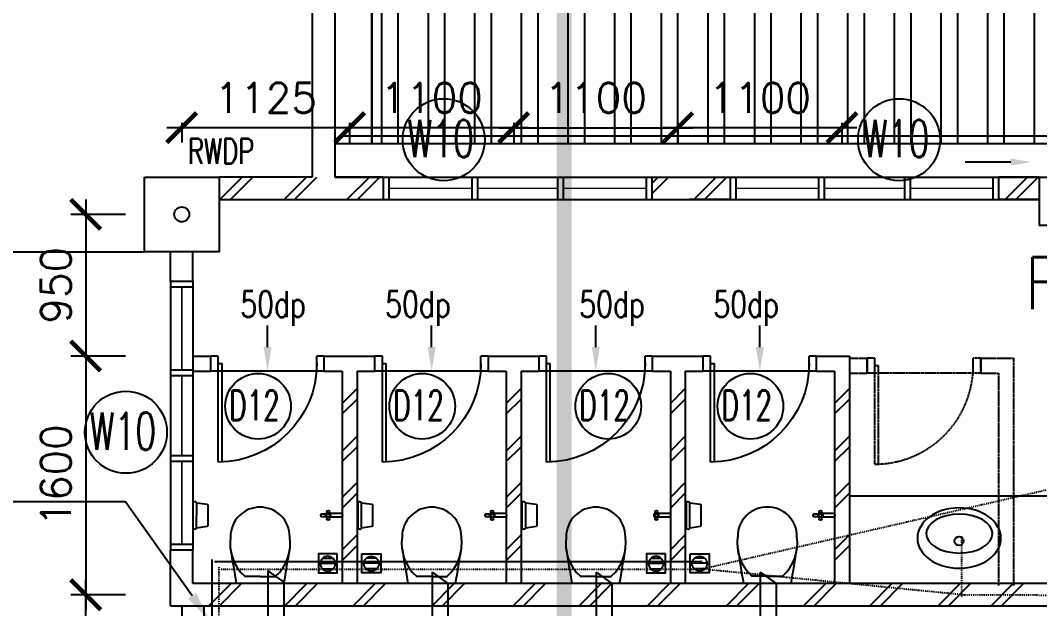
# Model space of a CAD drawing. Extents: x 2266480 to 2632177, y -858634 to -757244.
# Drawn here: x 2557468 to 2564299, y -787067 to -783124 of the extents above; entities that cross this region are included whole.
import ezdxf
from ezdxf.enums import TextEntityAlignment as Align

# ---------------------------------------------------------------- set-up
doc = ezdxf.new("R2010")
doc.units = 0
doc.header["$LTSCALE"] = 10
doc.header["$MEASUREMENT"] = 0
doc.linetypes.add('DASHEDX2', pattern=[1.5, 1, -0.5])
doc.linetypes.add('DIVIDE', pattern=[1.25, 0.5, -0.25, 0, -0.25, 0, -0.25])
doc.layers.get('0').update_dxf_attribs({"linetype": 'CONTINUOUS'})
doc.layers.get('DEFPOINTS').update_dxf_attribs({"linetype": 'CONTINUOUS'})
for name, color, linetype in [('-FF', 240, 'CONTINUOUS'), ('COL', 3, 'CONTINUOUS'), ('demolish-work', 8, 'DASHEDX2'), ('DIM', 7, 'CONTINUOUS'), ('DR', 7, 'CONTINUOUS'), ('FIT', 5, 'CONTINUOUS'), ('FITT', 5, 'CONTINUOUS'), ('FLASH', 35, 'CONTINUOUS'), ('H', 1, 'CONTINUOUS'), ('hatch', 7, 'CONTINUOUS'), ('hatchb', 251, 'CONTINUOUS'), ('partition', 7, 'CONTINUOUS'), ('PIPE', 5, 'DIVIDE'), ('PL', 5, 'CONTINUOUS'), ('ROOF', 7, 'CONTINUOUS'), ('RWDP', 145, 'CONTINUOUS'), ('SANI', 7, 'CONTINUOUS'), ('SP', 220, 'CONTINUOUS'), ('T25', 7, 'CONTINUOUS'), ('T50', 4, 'CONTINUOUS'), ('TEX', 2, 'CONTINUOUS'), ('VP', 100, 'CONTINUOUS'), ('WALL', 2, 'CONTINUOUS'), ('WIN', 5, 'CONTINUOUS'), ('WIN-T', 7, 'CONTINUOUS'), ('WP', 50, 'DIVIDE')]:
    doc.layers.add(name, color=color, linetype=linetype)
doc.styles.add('DIMTEXT', font='romans.shx', dxfattribs={"width": 0.8, "height": 400})
doc.styles.add('ROMANS', font='romans')
doc.styles.get("Standard").update_dxf_attribs({"font": 'ROMANS.SHX'})
doc.dimstyles.new('STANDARD$0', dxfattribs={"dimscale": 0, "dimtxt": 8, "dimasz": 6, "dimexe": 1, "dimexo": 1, "dimgap": 3, "dimtad": 1, "dimdec": 0, "dimlfac": -1, "dimrnd": 1, "dimzin": 0, "dimdsep": 46, "dimtxsty": 'Standard', "dimcen": 0, "dimclrd": 5, "dimclre": 250, "dimadec": 0, "dimazin": 0, "dimtfac": 1, "dimtdec": 4, "dimtofl": 0, "dimtmove": 0, "dimatfit": 3, "dimfxl": 1, "dimtolj": 1, "dimtzin": 0, "dimarcsym": 0})

# ---------------------------------------------------------------- blocks, each defined once
blk = doc.blocks.new('_ARCHTICK')
at = {"color": 0, "linetype": 'ByBlock', "const_width": 0.15}
blk.add_lwpolyline([(-0.5, -0.5), (0.5, 0.5)], dxfattribs=at)
blk = doc.blocks.new('*D342')
at = {"layer": 'DEFPOINTS', "color": 0, "transparency": 16777216}
for p in [(2557905.5, -786974.1), (2558272, -786974.1), (2558272, -787874.1)]:
    blk.add_point(p, dxfattribs=at)
at = {"layer": 'DIM', "color": 7, "lineweight": -2, "transparency": 16777216}
for p, q in [((2557905.5, -787974.1), (2557905.5, -786874.1)), ((2558172, -786974.1), (2557805.5, -786974.1)), ((2558172, -787874.1), (2557805.5, -787874.1))]:
    blk.add_line(p, q, dxfattribs=at)
at = {"layer": 'DIM', "color": 7, "lineweight": -2, "transparency": 16777216, "xscale": 200, "yscale": 200, "zscale": 200}
for p, rotation in [((2557905.5, -786974.1), 90), ((2557905.5, -787874.1), 270)]:
    blk.add_blockref('_ARCHTICK', p, dxfattribs=dict(at, rotation=rotation))
at = {"layer": 'DIM', "color": 7, "transparency": 16777216, "insert": (2557705.5, -787424.1), "char_height": 200, "attachment_point": 5, "rotation": 90, "style": 'ROMANS'}
blk.add_mtext('\\A1;900', dxfattribs=at)
blk = doc.blocks.new('100FT')
at = {"layer": 'PIPE', "linetype": 'Continuous'}
blk.add_circle((0, 0), 50, dxfattribs=at)
at = {"layer": 'WP', "linetype": 'Continuous'}
for p, q in [((-37.1, 33.5), (37.1, 33.5)), ((-49.9, -2.7), (49.9, -2.7)), ((-34, -36.7), (34, -36.7))]:
    blk.add_line(p, q, dxfattribs=at)
blk = doc.blocks.new('A$C7CE3714C')
at = {"layer": 'FIT'}
blk.add_lwpolyline([(0, 0), (126, 0), (126, 126), (0, 126)], close=True, dxfattribs=at)
at = {"layer": 'FIT', "xscale": -1}
blk.add_blockref('100FT', (63, 65.7), dxfattribs=at)
blk = doc.blocks.new('*D344')
at = {"layer": 'DEFPOINTS', "color": 0, "transparency": 16777216}
for p in [(2558272, -785374.1), (2557905.5, -786974.1), (2558272, -786974.1)]:
    blk.add_point(p, dxfattribs=at)
at = {"layer": 'DIM', "color": 7, "lineweight": -2, "transparency": 16777216}
for p, q in [((2557905.5, -785274.1), (2557905.5, -787074.1)), ((2558172, -785374.1), (2557805.5, -785374.1)), ((2558172, -786974.1), (2557805.5, -786974.1))]:
    blk.add_line(p, q, dxfattribs=at)
at = {"layer": 'DIM', "color": 7, "lineweight": -2, "transparency": 16777216, "xscale": 200, "yscale": 200, "zscale": 200}
for p, rotation in [((2557905.5, -785374.1), 90), ((2557905.5, -786974.1), 270)]:
    blk.add_blockref('_ARCHTICK', p, dxfattribs=dict(at, rotation=rotation))
at = {"layer": 'DIM', "color": 7, "transparency": 16777216, "insert": (2557705.5, -786174.1), "char_height": 200, "attachment_point": 5, "rotation": 90, "style": 'ROMANS'}
blk.add_mtext('\\A1;1600', dxfattribs=at)
blk = doc.blocks.new('*D345')
at = {"layer": 'DEFPOINTS', "color": 0, "transparency": 16777216}
for p in [(2558272, -784424.1), (2557905.5, -785374.1), (2558272, -785374.1)]:
    blk.add_point(p, dxfattribs=at)
at = {"layer": 'DIM', "color": 7, "lineweight": -2, "transparency": 16777216}
for p, q in [((2557905.5, -784324.1), (2557905.5, -785474.1)), ((2558172, -784424.1), (2557805.5, -784424.1)), ((2558172, -785374.1), (2557805.5, -785374.1))]:
    blk.add_line(p, q, dxfattribs=at)
at = {"layer": 'DIM', "color": 7, "lineweight": -2, "transparency": 16777216, "xscale": 200, "yscale": 200, "zscale": 200}
for p, rotation in [((2557905.5, -784424.1), 90), ((2557905.5, -785374.1), 270)]:
    blk.add_blockref('_ARCHTICK', p, dxfattribs=dict(at, rotation=rotation))
at = {"layer": 'DIM', "color": 7, "transparency": 16777216, "insert": (2557705.5, -784899.1), "char_height": 200, "attachment_point": 5, "rotation": 90, "style": 'ROMANS'}
blk.add_mtext('\\A1;950', dxfattribs=at)
blk = doc.blocks.new('*D346')
at = {"layer": 'DEFPOINTS', "color": 0, "transparency": 16777216}
for p in [(2558549.5, -783710.4), (2559674.5, -783710.4), (2558549.5, -783842.9)]:
    blk.add_point(p, dxfattribs=at)
at = {"layer": 'DIM', "color": 7, "lineweight": -2, "transparency": 16777216}
for p, q in [((2559774.5, -783842.9), (2558449.5, -783842.9)), ((2558549.5, -783810.4), (2558549.5, -783942.9)), ((2559674.5, -783810.4), (2559674.5, -783942.9))]:
    blk.add_line(p, q, dxfattribs=at)
at = {"layer": 'DIM', "color": 7, "lineweight": -2, "transparency": 16777216, "xscale": 200, "yscale": 200, "zscale": 200, "rotation": 180}
blk.add_blockref('_ARCHTICK', (2558549.5, -783842.9), dxfattribs=at)
at = {"layer": 'DIM', "color": 7, "lineweight": -2, "transparency": 16777216, "xscale": 200, "yscale": 200, "zscale": 200}
blk.add_blockref('_ARCHTICK', (2559674.5, -783842.9), dxfattribs=at)
at = {"layer": 'DIM', "color": 7, "transparency": 16777216, "insert": (2559112, -783642.9), "char_height": 200, "attachment_point": 5, "style": 'ROMANS'}
blk.add_mtext('\\A1;1125', dxfattribs=at)
blk = doc.blocks.new('*D347')
at = {"layer": 'DEFPOINTS', "color": 0, "transparency": 16777216}
for p in [(2559674.5, -783710.4), (2560774.5, -783710.4), (2559674.5, -783842.9)]:
    blk.add_point(p, dxfattribs=at)
at = {"layer": 'DIM', "color": 7, "lineweight": -2, "transparency": 16777216}
for p, q in [((2560874.5, -783842.9), (2559574.5, -783842.9)), ((2559674.5, -783810.4), (2559674.5, -783942.9)), ((2560774.5, -783810.4), (2560774.5, -783942.9))]:
    blk.add_line(p, q, dxfattribs=at)
at = {"layer": 'DIM', "color": 7, "lineweight": -2, "transparency": 16777216, "xscale": 200, "yscale": 200, "zscale": 200, "rotation": 180}
blk.add_blockref('_ARCHTICK', (2559674.5, -783842.9), dxfattribs=at)
at = {"layer": 'DIM', "color": 7, "lineweight": -2, "transparency": 16777216, "xscale": 200, "yscale": 200, "zscale": 200}
blk.add_blockref('_ARCHTICK', (2560774.5, -783842.9), dxfattribs=at)
at = {"layer": 'DIM', "color": 7, "transparency": 16777216, "insert": (2560224.5, -783642.9), "char_height": 200, "attachment_point": 5, "style": 'ROMANS'}
blk.add_mtext('\\A1;1100', dxfattribs=at)
blk = doc.blocks.new('*D348')
at = {"layer": 'DEFPOINTS', "color": 0, "transparency": 16777216}
for p in [(2560774.5, -783710.4), (2561874.5, -783710.4), (2561874.5, -783842.9)]:
    blk.add_point(p, dxfattribs=at)
at = {"layer": 'DIM', "color": 7, "lineweight": -2, "transparency": 16777216}
for p, q in [((2560674.5, -783842.9), (2561974.5, -783842.9)), ((2560774.5, -783810.4), (2560774.5, -783942.9)), ((2561874.5, -783810.4), (2561874.5, -783942.9))]:
    blk.add_line(p, q, dxfattribs=at)
at = {"layer": 'DIM', "color": 7, "lineweight": -2, "transparency": 16777216, "xscale": 200, "yscale": 200, "zscale": 200, "rotation": 180}
blk.add_blockref('_ARCHTICK', (2560774.5, -783842.9), dxfattribs=at)
at = {"layer": 'DIM', "color": 7, "lineweight": -2, "transparency": 16777216, "xscale": 200, "yscale": 200, "zscale": 200}
blk.add_blockref('_ARCHTICK', (2561874.5, -783842.9), dxfattribs=at)
at = {"layer": 'DIM', "color": 7, "transparency": 16777216, "insert": (2561324.5, -783642.9), "char_height": 200, "attachment_point": 5, "style": 'ROMANS'}
blk.add_mtext('\\A1;1100', dxfattribs=at)
blk = doc.blocks.new('*D349')
at = {"layer": 'DEFPOINTS', "color": 0, "transparency": 16777216}
for p in [(2561874.5, -783710.4), (2562974.5, -783710.4), (2561874.5, -783842.9)]:
    blk.add_point(p, dxfattribs=at)
at = {"layer": 'DIM', "color": 7, "lineweight": -2, "transparency": 16777216}
for p, q in [((2563074.5, -783842.9), (2561774.5, -783842.9)), ((2561874.5, -783810.4), (2561874.5, -783942.9)), ((2562974.5, -783810.4), (2562974.5, -783942.9))]:
    blk.add_line(p, q, dxfattribs=at)
at = {"layer": 'DIM', "color": 7, "lineweight": -2, "transparency": 16777216, "xscale": 200, "yscale": 200, "zscale": 200, "rotation": 180}
blk.add_blockref('_ARCHTICK', (2561874.5, -783842.9), dxfattribs=at)
at = {"layer": 'DIM', "color": 7, "lineweight": -2, "transparency": 16777216, "xscale": 200, "yscale": 200, "zscale": 200}
blk.add_blockref('_ARCHTICK', (2562974.5, -783842.9), dxfattribs=at)
at = {"layer": 'DIM', "color": 7, "transparency": 16777216, "insert": (2562424.5, -783642.9), "char_height": 200, "attachment_point": 5, "style": 'ROMANS'}
blk.add_mtext('\\A1;1100', dxfattribs=at)
blk = doc.blocks.new('234')
at = {"layer": 'DR', "color": 1}
for p, q in [((2285264.4, -784764.1), (2285264.4, -785474.1)), ((2285289.4, -784764.6), (2285289.4, -785424.1)), ((2285214.4, -785374.1), (2285214.4, -785474.1)), ((2285264.4, -785374.1), (2285214.4, -785374.1)), ((2285264.4, -785374.1), (2285264.4, -785474.1)), ((2285924.4, -785374.1), (2285264.4, -785374.1)), ((2285264.4, -785424.1), (2285289.4, -785424.1)), ((2285974.4, -785374.1), (2285924.4, -785374.1)), ((2285924.4, -785374.1), (2285924.4, -785474.1)), ((2285974.4, -785374.1), (2285974.4, -785474.1)), ((2285264.4, -785474.1), (2285214.4, -785474.1)), ((2285974.4, -785474.1), (2285924.4, -785474.1))]:
    blk.add_line(p, q, dxfattribs=at)
blk.add_arc((2285264.4, -785424.1), 660, 0, 90, dxfattribs=at)
blk = doc.blocks.new('ELLIPSE')
blk.add_circle((0.5, 0.5), 0.5)
blk = doc.blocks.new('BASIN-01')
blk.add_circle((0, 0), 30.3)
for p, xscale, yscale, zscale in [((279.3, -221.4), -559.6811780125836, 404.3346891934725, 559.6811780125837), ((220.2, -179.2), -444.6356025322193, 259.9294430529471, 444.6356025322195)]:
    blk.add_blockref('ELLIPSE', p, dxfattribs=dict(xscale=xscale, yscale=yscale, zscale=zscale))

msp = doc.modelspace()

# ---------------------------------------------------------------- hatches: boundary and pattern name
at = {"layer": 'hatch'}
h = msp.add_hatch(dxfattribs=at)
h.set_pattern_fill('STEEL', color=0, scale=2500, angle=45, style=0)
h.set_pattern_definition([(90, (0, 0), (-312.5, 6e-14), []), (90, (-110.5, 110.5), (-312.5, 6e-14), [])])
h.paths.add_polyline_path([(2620230.5, -774824.1), (2620230.5, -777254.4), (2624230.5, -777254.4), (2624230.5, -783952.2), (2559824.5, -783952.2), (2559824.5, -779249.1), (2559574.5, -779249.1), (2559574.5, -779249.1), (2549874.5, -779249.1), (2549874.5, -777249.1), (2553874.5, -777249.1), (2553874.5, -774824.1)])

# ---------------------------------------------------------------- linework, layer by layer
at = {"layer": 'COL', "color": 0}
for points in [[(2558299.5, -784174.1), (2558799.5, -784174.1), (2558799.5, -784674.1), (2558299.5, -784674.1)], [(2564299.5, -784174.1), (2564799.5, -784174.1), (2564799.5, -784499.1), (2564299.5, -784499.1)]]:
    msp.add_lwpolyline(points, close=True, dxfattribs=at)
at = {"layer": 'demolish-work', "color": 0, "ltscale": 0.5}
for p, q in [((2563024.5, -785388.1), (2563144.5, -785388.1)), ((2563144.5, -785488.1), (2563144.5, -785388.1)), ((2563194.5, -785388.1), (2563144.5, -785388.1)), ((2563144.5, -785388.1), (2563144.5, -785488.1)), ((2563194.5, -786098.1), (2563194.5, -785388.1)), ((2563194.5, -785488.1), (2563194.5, -785388.1)), ((2563194.5, -785438.1), (2563219.5, -785438.1)), ((2563219.5, -786097.6), (2563219.5, -785438.1)), ((2563904.5, -785388.1), (2563854.5, -785388.1)), ((2563854.5, -785488.1), (2563854.5, -785388.1)), ((2563904.5, -785488.1), (2563904.5, -785388.1)), ((2563904.5, -785388.1), (2564024.5, -785388.1)), ((2563904.5, -785388.1), (2563904.5, -785488.1)), ((2564024.5, -785388.1), (2564124.5, -785388.1)), ((2564124.5, -785388.1), (2564124.5, -786913.1)), ((2563024.5, -785488.1), (2563144.5, -785488.1)), ((2563194.5, -785488.1), (2563144.5, -785488.1)), ((2563854.5, -785488.1), (2563194.5, -785488.1)), ((2563904.5, -785488.1), (2563854.5, -785488.1)), ((2563904.5, -785488.1), (2564024.5, -785488.1)), ((2564024.5, -785488.1), (2564024.5, -786913.1))]:
    msp.add_line(p, q, dxfattribs=at)
msp.add_arc((2563194.5, -785438.1), 660, 270, 0, dxfattribs=at)
at = {"layer": 'FITT', "color": 0}
for p, q in [((2559525.4, -786431.7), (2559525.4, -786424.9)), ((2559525.4, -786458.4), (2559525.4, -786451.6)), ((2559535.4, -786431.7), (2559535.4, -786424.9)), ((2559535.4, -786458.4), (2559535.4, -786451.6)), ((2559619, -786429.1), (2559542.6, -786429.1)), ((2559619, -786454.1), (2559542.6, -786454.1)), ((2560625.4, -786431.7), (2560625.4, -786424.9)), ((2560625.4, -786458.4), (2560625.4, -786451.6)), ((2560635.4, -786431.7), (2560635.4, -786424.9)), ((2560635.4, -786458.4), (2560635.4, -786451.6)), ((2560719, -786429.1), (2560642.6, -786429.1)), ((2560719, -786454.1), (2560642.6, -786454.1)), ((2561725.4, -786431.7), (2561725.4, -786424.9)), ((2561725.4, -786458.4), (2561725.4, -786451.6)), ((2561735.4, -786431.7), (2561735.4, -786424.9)), ((2561735.4, -786458.4), (2561735.4, -786451.6)), ((2561819, -786429.1), (2561742.6, -786429.1)), ((2561819, -786454.1), (2561742.6, -786454.1)), ((2562825.4, -786431.7), (2562825.4, -786424.9)), ((2562825.4, -786458.4), (2562825.4, -786451.6)), ((2562835.4, -786431.7), (2562835.4, -786424.9)), ((2562835.4, -786458.4), (2562835.4, -786451.6)), ((2562919, -786429.1), (2562842.6, -786429.1)), ((2562919, -786454.1), (2562842.6, -786454.1))]:
    msp.add_line(p, q, dxfattribs=at)
at = {"layer": 'FITT', "color": 0, "elevation": 0}
for points in [[(2559514.5, -786434.1), (2559487.9, -786434.2, 1), (2559487.9, -786449.2), (2559514.6, -786449.1)], [(2560614.5, -786434.1), (2560587.9, -786434.2, 1), (2560587.9, -786449.2), (2560614.6, -786449.1)], [(2562814.5, -786434.1), (2562787.9, -786434.2, 1), (2562787.9, -786449.2), (2562814.6, -786449.1)]]:
    msp.add_lwpolyline(points, format="xyb", dxfattribs=at)
at = {"layer": 'FITT', "color": 0}
for centre, radius in [((2559530.4, -786441.6), 11.1), ((2559530.3, -786417.9), 8.61), ((2559530.4, -786465.4), 8.61), ((2560630.4, -786441.6), 11.1), ((2560630.3, -786417.9), 8.61), ((2560630.4, -786465.4), 8.61), ((2561730.4, -786441.6), 11.1), ((2561730.3, -786417.9), 8.61), ((2561730.4, -786465.4), 8.61), ((2562830.4, -786441.6), 11.1), ((2562830.3, -786417.9), 8.61), ((2562830.4, -786465.4), 8.61)]:
    msp.add_circle(centre, radius, dxfattribs=at)
for centre, radius, start, end in [((2559530.4, -786441.6), 17.5, 106.78275, 253.2851), ((2559530.4, -786441.6), 17.5, 286.78275, 73.2851), ((2559615.7, -786441.6), 12.9, 284.6714, 75.39645), ((2560630.4, -786441.6), 17.5, 106.78275, 253.2851), ((2560630.4, -786441.6), 17.5, 286.78275, 73.2851), ((2560715.7, -786441.6), 12.9, 284.6714, 75.39645), ((2561730.4, -786441.6), 17.5, 106.78275, 253.2851), ((2561730.4, -786441.6), 17.5, 286.78275, 73.2851), ((2561815.7, -786441.6), 12.9, 284.6714, 75.39645), ((2562830.4, -786441.6), 17.5, 106.78275, 253.2851), ((2562830.4, -786441.6), 17.5, 286.78275, 73.2851), ((2562915.7, -786441.6), 12.9, 284.6714, 75.39645)]:
    msp.add_arc(centre, radius, start, end, dxfattribs=at)
at = {"layer": 'FLASH', "color": 0}
msp.add_line((2559824.5, -779237.5), (2559824.5, -783952.2), dxfattribs=at)
at = {"layer": 'H', "color": 0}
for p, q in [((2558804.9, -784324.1), (2558954.9, -784174.1)), ((2558875.6, -784324.1), (2559025.6, -784174.1)), ((2559234.9, -784324.1), (2559384.9, -784174.1)), ((2559305.6, -784324.1), (2559455.6, -784174.1)), ((2559656.8, -784324.1), (2559806.8, -784174.1)), ((2559727.5, -784324.1), (2559877.5, -784174.1)), ((2561699.5, -784216.5), (2561741.9, -784174.1)), ((2561699.5, -784287.2), (2561812.6, -784174.1)), ((2561981.8, -784324.1), (2562131.8, -784174.1)), ((2562052.5, -784324.1), (2562202.5, -784174.1)), ((2564068.8, -784324.1), (2564218.8, -784174.1)), ((2564139.5, -784324.1), (2564289.5, -784174.1)), ((2559624.5, -785691), (2559724.5, -785591)), ((2560724.5, -785691), (2560824.5, -785591)), ((2561824.5, -785691), (2561924.5, -785591)), ((2562924.5, -785691), (2563024.5, -785591)), ((2559624.5, -785761.7), (2559724.5, -785661.7)), ((2560724.5, -785761.7), (2560824.5, -785661.7)), ((2561824.5, -785761.7), (2561924.5, -785661.7)), ((2562924.5, -785761.7), (2563024.5, -785661.7)), ((2559624.5, -786010.5), (2559724.5, -785910.5)), ((2560724.5, -786010.5), (2560824.5, -785910.5)), ((2561824.5, -786010.5), (2561924.5, -785910.5)), ((2562924.5, -786010.5), (2563024.5, -785910.5)), ((2559624.5, -786081.2), (2559724.5, -785981.2)), ((2560724.5, -786081.2), (2560824.5, -785981.2)), ((2561824.5, -786081.2), (2561924.5, -785981.2)), ((2562924.5, -786081.2), (2563024.5, -785981.2)), ((2559624.5, -786322.3), (2559724.5, -786222.3)), ((2560724.5, -786322.3), (2560824.5, -786222.3)), ((2561824.5, -786322.3), (2561924.5, -786222.3)), ((2562924.5, -786322.3), (2563024.5, -786222.3)), ((2559624.5, -786393), (2559724.5, -786293)), ((2560724.5, -786393), (2560824.5, -786293)), ((2561824.5, -786393), (2561924.5, -786293)), ((2562924.5, -786393), (2563024.5, -786293)), ((2559624.5, -786672.6), (2559724.5, -786572.6)), ((2560724.5, -786672.6), (2560824.5, -786572.6)), ((2561824.5, -786672.6), (2561924.5, -786572.6)), ((2562924.5, -786672.6), (2563024.5, -786572.6)), ((2559624.5, -786743.3), (2559724.5, -786643.3)), ((2560724.5, -786743.3), (2560824.5, -786643.3)), ((2561824.5, -786743.3), (2561924.5, -786643.3)), ((2562924.5, -786743.3), (2563024.5, -786643.3)), ((2558729.7, -787049.1), (2558879.7, -786899.1)), ((2558800.4, -787049.1), (2558950.4, -786899.1)), ((2559238.6, -787049.1), (2559388.6, -786899.1)), ((2559309.3, -787049.1), (2559459.3, -786899.1)), ((2559695.4, -787049.1), (2559845.4, -786899.1)), ((2559766.2, -787049.1), (2559916.2, -786899.1)), ((2560224.9, -787049.1), (2560374.9, -786899.1)), ((2560295.6, -787049.1), (2560445.6, -786899.1)), ((2560767.6, -787049.1), (2560917.6, -786899.1)), ((2560838.3, -787049.1), (2560988.3, -786899.1)), ((2561211.6, -787049.1), (2561361.6, -786899.1)), ((2561282.3, -787049.1), (2561432.3, -786899.1)), ((2561668.4, -787049.1), (2561818.4, -786899.1)), ((2561739.1, -787049.1), (2561889.1, -786899.1)), ((2562197.9, -787049.1), (2562347.9, -786899.1)), ((2562268.6, -787049.1), (2562418.6, -786899.1)), ((2562715.5, -787049.1), (2562865.5, -786899.1)), ((2562786.2, -787049.1), (2562936.2, -786899.1)), ((2563159.5, -787049.1), (2563309.5, -786899.1)), ((2563230.2, -787049.1), (2563380.2, -786899.1)), ((2563616.3, -787049.1), (2563766.3, -786899.1)), ((2563687.1, -787049.1), (2563837.1, -786899.1)), ((2563971.7, -787049.1), (2564121.7, -786899.1)), ((2564042.4, -787049.1), (2564192.4, -786899.1))]:
    msp.add_line(p, q, dxfattribs=at)
at = {"layer": 'hatch', "color": 0}
msp.add_lwpolyline([(2529299.5, -784674.1), (2558299.5, -784674.1)], dxfattribs=at)
at = {"layer": 'hatchb', "color": 0}
msp.add_line((2559799.5, -784174.1), (2560424.5, -784174.1), dxfattribs=at)
msp.add_lwpolyline([(2620230.5, -774824.1), (2620230.5, -777254.4), (2624230.5, -777254.4), (2624230.5, -783952.2), (2559824.5, -783952.2), (2559824.5, -779249.1), (2559574.5, -779249.1), (2559574.5, -779249.1), (2549874.5, -779249.1), (2549874.5, -777249.1), (2553874.5, -777249.1), (2553874.5, -774824.1), (2620230.5, -774824.1)], dxfattribs=at)
at = {"layer": 'partition', "color": 0}
msp.add_line((2568099.5, -786313.1), (2563024.5, -786313.1), dxfattribs=at)
at = {"layer": 'PL', "color": 0, "ltscale": 2, "const_width": 100}
for points in [[(2490693.6, -847288.2), (2561112, -847288.2), (2561112, -757293.9), (2490693.6, -757293.9)], [(2561112, -847288.2), (2632127.2, -847288.2), (2632127.2, -757293.9), (2561112, -757293.9)]]:
    msp.add_lwpolyline(points, close=True, dxfattribs=at)
at = {"layer": 'ROOF', "color": 0}
for p, q in [((2624480.5, -783900, 0), (2559624.5, -783900, 0)), ((2594299.5, -783952.2, 0), (2559574.5, -783952.2, 0)), ((2559574.5, -784174.1, 0), (2589174.5, -784174.3))]:
    msp.add_line(p, q, dxfattribs=at)
at = {"layer": 'RWDP', "color": 0}
msp.add_line((2564105.5, -784073.6), (2563800.3, -784073.6), dxfattribs=at)
msp.add_circle((2558549.5, -784424.1), 50, dxfattribs=at)
msp.add_solid([(2564105.5, -784097), (2564105.5, -784050.3), (2564245.5, -784073.6)], dxfattribs=at)
at = {"layer": 'SANI', "color": 0}
for p, q in [((2559124.5, -785314.1), (2559124.5, -785167.8)), ((2560224.5, -785314.1), (2560224.5, -785167.8)), ((2561324.5, -785314.1), (2561324.5, -785167.8)), ((2562424.5, -785314.1), (2562424.5, -785167.8)), ((2558885.2, -786851.4), (2558885.2, -786851.4)), ((2559075.2, -786851.4), (2558969.7, -786851.4)), ((2559074.3, -786851.4), (2559179.8, -786851.4)), ((2559264.3, -786851.4), (2559264.3, -786851.4)), ((2560035.4, -786851.4), (2560035.4, -786851.4)), ((2560225.4, -786851.4), (2560119.9, -786851.4)), ((2560224.5, -786851.4), (2560330, -786851.4)), ((2560414.5, -786851.4), (2560414.5, -786851.4)), ((2561135, -786851.4), (2561135, -786851.4)), ((2561325, -786851.4), (2561219.5, -786851.4)), ((2561324.1, -786851.4), (2561429.6, -786851.4)), ((2561514.1, -786851.4), (2561514.1, -786851.4)), ((2562284.7, -786850.2), (2562284.7, -786850.2)), ((2562474.7, -786850.2), (2562369.2, -786850.2)), ((2562473.8, -786850.2), (2562579.3, -786850.2)), ((2562663.8, -786850.2), (2562663.8, -786850.2)), ((2559234.6, -786899.1), (2558914.9, -786899.1)), ((2560384.8, -786899.1), (2560065.1, -786899.1)), ((2561484.4, -786899.1), (2561164.7, -786899.1)), ((2562634.1, -786897.9), (2562314.4, -786897.9))]:
    msp.add_line(p, q, dxfattribs=at)
for points in [[(2558649.2, -786526.4), (2558649.5, -786356.8, 0.565426), (2558621.3, -786359.4, 0.460184)], [(2558624.5, -786355), (2558624.5, -786528.2, 0.460184), (2558649.5, -786526.4)], [(2558649.5, -786356.8), (2558719.2, -786366.7, -0.373687), (2558723.5, -786371.7), (2558723.3, -786511.8, -0.373687), (2558719, -786516.7), (2558649.2, -786526.5)], [(2559754.7, -786526.4), (2559755, -786356.8, 0.460184), (2559730, -786355, 0.460184)], [(2559730, -786355), (2559730, -786528.2, 0.460184), (2559755, -786526.4)], [(2559755, -786356.8), (2559824.7, -786366.7, -0.373687), (2559829, -786371.7), (2559828.8, -786511.8, -0.373687), (2559824.5, -786516.7), (2559754.7, -786526.5)], [(2560854.7, -786526.4), (2560855, -786356.8, 0.460184), (2560830, -786355, 0.460184)], [(2560830, -786355), (2560830, -786528.2, 0.460184), (2560855, -786526.4)], [(2560855, -786356.8), (2560924.7, -786366.7, -0.373687), (2560929, -786371.7), (2560928.8, -786511.8, -0.373687), (2560924.5, -786516.7), (2560854.7, -786526.5)], [(2561954.7, -786526.4), (2561955, -786356.8, 0.460184), (2561930, -786355, 0.460184)], [(2561930, -786355), (2561930, -786528.2, 0.460184), (2561955, -786526.4)], [(2561955, -786356.8), (2562024.7, -786366.7, -0.373687), (2562029, -786371.7), (2562028.8, -786511.8, -0.373687), (2562024.5, -786516.7), (2561954.7, -786526.5)]]:
    msp.add_lwpolyline(points, format="xyb", dxfattribs=at)
for centre, radius, start, end in [((2559073.5, -786584.2), 197.4, 88.97321, 180.48306), ((2559076, -786584.2), 197.4, 359.51694, 91.02679), ((2560223.7, -786584.2), 197.4, 88.97321, 180.48306), ((2560226.2, -786584.2), 197.4, 359.51694, 91.02679), ((2561323.3, -786584.2), 197.4, 88.97321, 180.48306), ((2561325.8, -786584.2), 197.4, 359.51694, 91.02679), ((2562473, -786582.9), 197.4, 88.97321, 180.48306), ((2562475.5, -786582.9), 197.4, 359.51694, 91.02679), ((2559169.6, -786628.9), 296.7, 171.65588, 228.23122), ((2558979.9, -786628.9), 296.7, 311.76878, 8.34412), ((2560319.8, -786628.9), 296.7, 171.65588, 228.23122), ((2560130.1, -786628.9), 296.7, 311.76878, 8.34412), ((2561419.4, -786628.9), 296.7, 171.65588, 228.23122), ((2561229.7, -786628.9), 296.7, 311.76878, 8.34412), ((2562569.1, -786627.6), 296.7, 171.65588, 228.23122), ((2562379.4, -786627.6), 296.7, 311.76878, 8.34412), ((2582844.4, -782824.6), 24273.9, 189.10107, 189.66319), ((2535305.1, -782824.6), 24273.9, 350.33681, 350.89893), ((2583994.6, -782824.6), 24273.9, 189.10107, 189.66319), ((2536455.3, -782824.6), 24273.9, 350.33681, 350.89893), ((2585094.2, -782824.6), 24273.9, 189.10107, 189.66319), ((2537554.9, -782824.6), 24273.9, 350.33681, 350.89893), ((2586243.9, -782823.3), 24273.9, 189.10107, 189.66319), ((2538704.6, -782823.3), 24273.9, 350.33681, 350.89893)]:
    msp.add_arc(centre, radius, start, end, dxfattribs=at)
for points in [[(2559097.8, -785314.1), (2559151.1, -785314.1), (2559124.5, -785474.1)], [(2560197.8, -785314.1), (2560251.1, -785314.1), (2560224.5, -785474.1)], [(2561297.8, -785314.1), (2561351.1, -785314.1), (2561324.5, -785474.1)], [(2562397.8, -785314.1), (2562451.1, -785314.1), (2562424.5, -785474.1)]]:
    msp.add_solid(points, dxfattribs=at)
at = {"layer": 'SP', "color": 0}
for p, q in [((2555545.3, -786347.6), (2558170.9, -786347.6)), ((2558618.5, -786980.5), (2558170.9, -786347.6)), ((2559127.4, -786814.1), (2559127.4, -787180.8)), ((2560227.4, -786823.3), (2560227.4, -787180.8)), ((2561327.4, -786823.3), (2561327.4, -787180.8)), ((2562427.4, -786823.3), (2562427.4, -787180.8))]:
    msp.add_line(p, q, dxfattribs=at)
msp.add_solid([(2558645.7, -786961.3), (2558591.3, -786999.8), (2558734, -787143.8)], dxfattribs=at)
at = {"layer": 'VP', "color": 0}
for p, q in [((2558751.1, -786737.9), (2558751.1, -787238.4)), ((2558768.1, -786751.9), (2562037.5, -786751.9)), ((2559127.4, -786814.1), (2559232.6, -786889)), ((2560227.4, -786823.3), (2560332.6, -786898.2)), ((2561327.4, -786823.3), (2561432.6, -786898.2)), ((2562427.4, -786823.3), (2562532.6, -786898.2)), ((2559232.6, -786889), (2559232.6, -787280.8)), ((2560332.6, -786898.2), (2560332.6, -787280.8)), ((2561432.6, -786898.2), (2561432.6, -787280.8)), ((2562532.6, -786898.2), (2562532.6, -787280.8))]:
    msp.add_line(p, q, dxfattribs=at)
at = {"layer": 'WALL', "color": 0}
for p, q in [((2559574.5, -779599.1), (2559574.5, -784174.1)), ((2559424.5, -779749.1), (2559424.5, -784174.1)), ((2559424.5, -784174.1), (2558799.5, -784174.1)), ((2559899.5, -784174.1), (2559574.5, -784174.1)), ((2559799.5, -784174.1), (2564299.5, -784174.1)), ((2559899.5, -784174.1), (2559899.5, -784324.1)), ((2561699.5, -784174.1), (2562224.5, -784174.1)), ((2561699.5, -784174.1), (2561699.5, -784324.1)), ((2562224.5, -784174.1), (2562224.5, -784324.1)), ((2564024.5, -784174.1), (2564024.5, -784324.1)), ((2564299.5, -784174.1), (2564024.5, -784174.1)), ((2558799.5, -784324.1), (2559899.5, -784324.1)), ((2559799.5, -784324.1), (2564299.5, -784324.1)), ((2561699.5, -784324.1), (2561799.5, -784324.1)), ((2562224.5, -784324.1), (2561949.5, -784324.1)), ((2564299.5, -784324.1), (2564024.5, -784324.1)), ((2558474.5, -784874.1), (2558474.5, -784674.1)), ((2558624.5, -784874.1), (2558624.5, -784674.1)), ((2558624.5, -784874.1), (2558474.5, -784874.1)), ((2558624.5, -785374.1), (2558744.5, -785374.1)), ((2559504.5, -785374.1), (2559624.5, -785374.1)), ((2559624.5, -785374.1), (2559724.5, -785374.1)), ((2559724.5, -785374.1), (2559844.5, -785374.1)), ((2560604.5, -785374.1), (2560724.5, -785374.1)), ((2560724.5, -785374.1), (2560824.5, -785374.1)), ((2560824.5, -785374.1), (2560944.5, -785374.1)), ((2561704.5, -785374.1), (2561824.5, -785374.1)), ((2561824.5, -785374.1), (2561924.5, -785374.1)), ((2561924.5, -785374.1), (2562044.5, -785374.1)), ((2562804.5, -785374.1), (2563024.5, -785374.1)), ((2562924.5, -785374.1), (2563024.5, -785374.1)), ((2563024.5, -785374.1), (2563024.5, -786899.1)), ((2558624.5, -785474.1), (2558744.5, -785474.1)), ((2559504.5, -785474.1), (2559624.5, -785474.1)), ((2559624.5, -785474.1), (2559624.5, -786899.1)), ((2559724.5, -785474.1), (2559724.5, -786899.1)), ((2559724.5, -785474.1), (2559844.5, -785474.1)), ((2560604.5, -785474.1), (2560724.5, -785474.1)), ((2560724.5, -785474.1), (2560724.5, -786899.1)), ((2560824.5, -785474.1), (2560824.5, -786899.1)), ((2560824.5, -785474.1), (2560944.5, -785474.1)), ((2561704.5, -785474.1), (2561824.5, -785474.1)), ((2561824.5, -785474.1), (2561824.5, -786899.1)), ((2561924.5, -785474.1), (2561924.5, -786899.1)), ((2561924.5, -785474.1), (2562044.5, -785474.1)), ((2562804.5, -785474.1), (2562924.5, -785474.1)), ((2562924.5, -785474.1), (2562924.5, -786899.1)), ((2558474.5, -787049.1), (2558474.5, -786674.1)), ((2558624.5, -786674.1), (2558474.5, -786674.1)), ((2558624.5, -786899.1), (2558624.5, -786674.1)), ((2568099.5, -786899.1), (2558624.5, -786899.1)), ((2568141.1, -787049.1), (2558474.5, -787049.1))]:
    msp.add_line(p, q, dxfattribs=at)
at = {"layer": 'WIN', "color": 0}
for p, q in [((2559899.5, -784174.1), (2561699.5, -784174.1)), ((2559937.5, -784174.1), (2559937.5, -784324.1)), ((2560493.1, -784174.1), (2560493.1, -784324.1)), ((2560531.1, -784174.1), (2560531.1, -784324.1)), ((2561067.8, -784174.1), (2561067.8, -784324.1)), ((2561105.8, -784174.1), (2561105.8, -784324.1)), ((2561661.5, -784174.1), (2561661.5, -784324.1)), ((2562224.5, -784174.1), (2564024.5, -784174.1)), ((2562262.5, -784174.1), (2562262.5, -784324.1)), ((2562818.1, -784174.1), (2562818.1, -784324.1)), ((2562856.1, -784174.1), (2562856.1, -784324.1)), ((2563392.8, -784174.1), (2563392.8, -784324.1)), ((2563430.8, -784174.1), (2563430.8, -784324.1)), ((2563986.5, -784174.1), (2563986.5, -784324.1)), ((2559899.5, -784324.1), (2561699.5, -784324.1)), ((2562224.5, -784324.1), (2564024.5, -784324.1)), ((2558474.5, -784874.1), (2558474.5, -786674.1)), ((2558624.5, -784874.1), (2558624.5, -786674.1)), ((2558624.5, -784912.1), (2558474.5, -784912.1)), ((2558624.5, -785467.8), (2558474.5, -785467.8)), ((2558624.5, -785505.8), (2558474.5, -785505.8)), ((2558624.5, -786042.4), (2558474.5, -786042.4)), ((2558624.5, -786080.4), (2558474.5, -786080.4)), ((2558624.5, -786636.1), (2558474.5, -786636.1)), ((2558549.5, -787049.1), (2558549.5, -787799.1)), ((2558699.5, -787799.1), (2558699.5, -787049.1))]:
    msp.add_line(p, q, dxfattribs=at)
at = {"layer": 'WIN', "color": 0, "const_width": 10, "flags": 128}
for points in [[(2559937.5, -784249.1), (2560493.1, -784249.1)], [(2560531.1, -784249.1), (2561067.8, -784249.1)], [(2561105.8, -784249.1), (2561661.5, -784249.1)], [(2562262.5, -784249.1), (2562818.1, -784249.1)], [(2562856.1, -784249.1), (2563392.8, -784249.1)], [(2563430.8, -784249.1), (2563986.5, -784249.1)], [(2558549.5, -784912.1), (2558549.5, -785467.8)], [(2558549.5, -785505.8), (2558549.5, -786042.4)], [(2558549.5, -786080.4), (2558549.5, -786636.1)]]:
    msp.add_lwpolyline(points, dxfattribs=at)
at = {"layer": 'WIN-T', "color": 0}
for centre, radius in [((2560305.2, -783923.9, 0), 275), ((2563357.4, -783923.9, 0), 275), ((2559061.2, -785710.5), 220), ((2560161.2, -785710.5), 220), ((2561408.5, -785710.5), 220), ((2562361.2, -785710.5), 220), ((2558175.1, -785884.8, 0), 275)]:
    msp.add_circle(centre, radius, dxfattribs=at)
at = {"layer": 'WP', "color": 0}
for p, q in [((2571347.9, -784665.3), (2562037.5, -786801.9)), ((2563776.9, -786582.7), (2563776.9, -786988.1)), ((2558797.2, -786787.9), (2558797.2, -788100.8)), ((2558814.2, -786801.9), (2562037.5, -786801.9)), ((2563776.9, -786973.2), (2562037.5, -786801.9)), ((2563776.9, -786973.2), (2567362, -786988.1))]:
    msp.add_line(p, q, dxfattribs=at)

# ---------------------------------------------------------------- block references
at = {"layer": '-FF', "color": 0, "xscale": -1, "rotation": 180}
for p in [(273530.1, -1570848.2), (274630.1, -1570848.2), (275730.1, -1570848.2), (276830.1, -1570848.2)]:
    msp.add_blockref('234', p, dxfattribs=at)
at = {"layer": 'SANI', "color": 0, "rotation": 180}
msp.add_blockref('BASIN-01', (2563759.9, -786613.1), dxfattribs=at)
at = {"layer": 'T25', "color": 0, "rotation": 180}
for p in [(2559591.4, -786699.9), (2559591.4, -786699.9), (2561791.4, -786699.9), (2561791.4, -786699.9)]:
    msp.add_blockref('A$C7CE3714C', p, dxfattribs=at)
at = {"layer": 'T25', "color": 0, "xscale": -1, "rotation": 180}
for p in [(2559757.5, -786699.9), (2559757.5, -786699.9), (2561957.5, -786699.9), (2561957.5, -786699.9)]:
    msp.add_blockref('A$C7CE3714C', p, dxfattribs=at)

# ---------------------------------------------------------------- texts
at = {"layer": 'RWDP', "color": 0, "style": 'ROMANS', "width": 0.7}
msp.add_text('RWDP', height=170, dxfattribs=at).set_placement((2558590.7, -784085.4))
at = {"layer": 'T50', "color": 0, "style": 'DIMTEXT', "width": 0.8}
msp.add_text('FEMALE TOILET', height=350, dxfattribs=at).set_placement((2565578.3, -784885, 3887.4), align=Align.MIDDLE)
at = {"layer": 'TEX', "color": 0, "ltscale": 0.5, "style": 'ROMANS', "width": 0.75}
for p in [(2558942.4, -785113.2), (2559913.3, -785113.2), (2561214, -785113.2), (2562113.3, -785113.2)]:
    msp.add_text('50dp', height=175, dxfattribs=at).set_placement(p)
at = {"layer": 'WIN-T', "color": 0, "style": 'ROMANS', "width": 0.65}
for s, height, p in [('W10', 250, (2560062.1, -784041.3, 0)), ('W10', 250, (2563114.3, -784041.3, 0)), ('D12', 200, (2558866.8, -785804.4)), ('D12', 200, (2559966.8, -785804.4)), ('D12', 200, (2561214, -785804.4)), ('D12', 200, (2562166.8, -785804.4)), ('W10', 250, (2557932.1, -786002.1, 0))]:
    msp.add_text(s, height=height, dxfattribs=at).set_placement(p)

# ---------------------------------------------------------------- dimensions: what is measured, and where the dimension line sits
at = {"layer": 'DIM', "color": 0}
for base, p1, p2, picture, middle in [((2558549.5, -783842.9), (2559674.5, -783710.4), (2558549.5, -783710.4), '*D346', (2559112, -783642.9)), ((2559674.5, -783842.9), (2560774.5, -783710.4), (2559674.5, -783710.4), '*D347', (2560224.5, -783642.9)), ((2561874.5, -783842.9), (2562974.5, -783710.4), (2561874.5, -783710.4), '*D349', (2562424.5, -783642.9))]:
    dim = msp.add_linear_dim(base=base, p1=p1, p2=p2, dimstyle='STANDARD$0', override={"dimscale": 100, "dimtxt": 2, "dimasz": 2, "dimgap": 1, "dimtxsty": 'ROMANS', "dimblk": 'ARCHTICK', "dimdle": 1, "dimclrd": 7, "dimclre": 7, "dimclrt": 7, "dimtdec": 0, "dimtmove": 2}, dxfattribs=at)
    dim.commit()
    dim.dimension.update_dxf_attribs({"geometry": picture, "text_midpoint": middle})
for base, p1, p2, angle, picture, middle in [((2561874.5, -783842.9), (2560774.5, -783710.4), (2561874.5, -783710.4), 180, '*D348', (2561324.5, -783642.9)), ((2557905.5, -785374.1), (2558272, -784424.1), (2558272, -785374.1), 270, '*D345', (2557705.5, -784899.1)), ((2557905.5, -786974.1), (2558272, -785374.1), (2558272, -786974.1), 270, '*D344', (2557705.5, -786174.1)), ((2557905.5, -786974.1), (2558272, -787874.1), (2558272, -786974.1), 90, '*D342', (2557705.5, -787424.1))]:
    dim = msp.add_linear_dim(base=base, p1=p1, p2=p2, angle=angle, dimstyle='STANDARD$0', override={"dimscale": 100, "dimtxt": 2, "dimasz": 2, "dimgap": 1, "dimtxsty": 'ROMANS', "dimblk": 'ARCHTICK', "dimdle": 1, "dimclrd": 7, "dimclre": 7, "dimclrt": 7, "dimtdec": 0, "dimtmove": 2}, dxfattribs=at)
    dim.commit()
    dim.dimension.update_dxf_attribs({"geometry": picture, "text_midpoint": middle})

doc.saveas('drawing.dxf')
